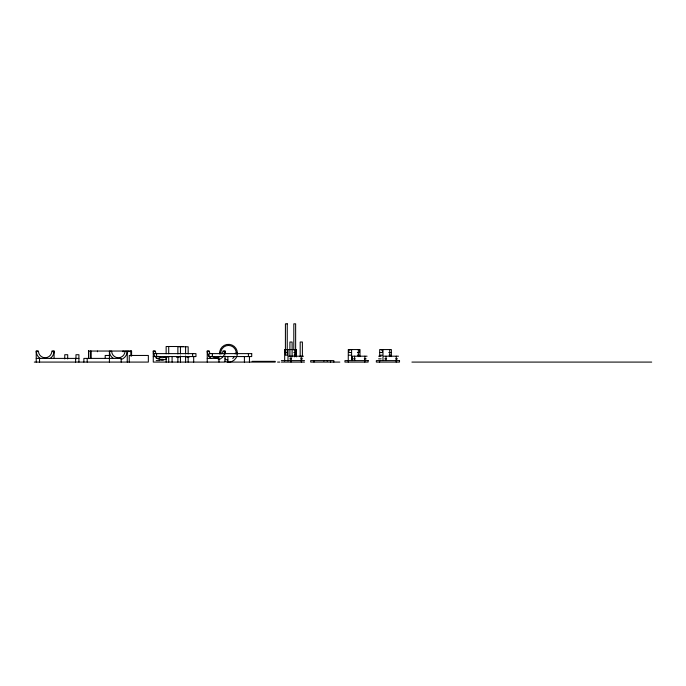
<?xml version="1.0" encoding="UTF-8"?>
<svg xmlns="http://www.w3.org/2000/svg" width="686" height="686" viewBox="0 0 686 686"><rect width="100%" height="100%" fill="white"/><g stroke="black" fill="none" stroke-linecap="round" stroke-linejoin="round"><path stroke-width="1.03" d="M183.093 346.507L166.141 346.507L166.141 353.779M36.229 362.088L36.229 351.043L38.433 351.043A6.714 6.714 0 0 0 45.147 357.758A6.714 6.714 0 0 0 51.87 351.043L54.074 351.043L54.074 358.066M88.425 351.043L131.558 351.043M225.077 356.06L225.077 362.088L153.27 362.088L153.27 351.043L155.482 351.043A6.714 6.714 0 0 0 155.954 353.513M207.232 362.088L207.232 351.043L209.436 351.043A6.714 6.714 0 0 0 209.907 353.513M225.077 354.053L225.077 351.043L222.873 351.043A6.714 6.714 0 0 1 222.401 353.513M293.805 352.518L295.898 352.518L295.915 349.568M351.069 352.518L348.814 352.518L348.797 349.568M357.415 352.518L359.507 352.518L359.524 349.568M380.198 352.518L382.462 352.518L382.479 349.568M388.799 352.518L390.891 352.518M219.554 353.256L221.767 353.256A6.714 6.714 0 0 0 221.792 353.856M237.407 353.256L235.195 353.256A6.714 6.714 0 0 1 235.169 353.856M153.287 353.616L195.947 353.616L195.964 356.566L153.287 356.566M294.071 355.159L295.632 355.159L295.64 323.826L293.822 323.826L293.805 349.937M349.037 355.159L350.846 355.159M357.68 355.159L359.241 355.159M380.421 355.159L382.231 355.159M389.065 355.159L390.626 355.159M109.443 355.459L105.198 355.459L105.198 358.298M288.806 356.197L303.486 356.197M367.087 356.197L352.407 356.197L352.398 360.613M378.612 356.197L381.167 356.197M383.8 356.197L398.48 356.197M165.009 357.303L167.273 357.303M176.628 357.303L179.157 357.303M186.884 357.303L188.976 357.303M36.238 358.401L78.899 358.401M156.211 358.401L159.872 358.401M207.232 358.401L219.006 358.401L219.006 362.088M289.724 358.847L291.601 358.847M300.691 358.847L302.56 358.847M353.333 358.847L355.211 358.847M364.292 358.847L366.17 358.847M378.612 358.847L381.167 358.847M384.752 358.847L386.595 358.847M395.685 358.847L397.554 358.847M160.918 359.876L163.474 359.876M156.211 360.613L159.872 360.613M281.354 360.613L304.507 360.613M252.088 361.351L275.24 361.351M34.3 362.088L148.347 362.088L148.347 355.459L129.251 355.459L129.251 362.088M227.203 362.088L275.24 362.088M277.564 362.088L279.819 362.088M281.354 362.088L304.524 362.088M339.827 362.088L310.681 362.088L310.664 360.613L333.833 360.613L333.85 362.088M411.909 362.088L651.7 362.088M396.276 356.197L396.276 360.613M396.208 360.613L396.208 362.088M391.372 356.6L391.372 349.568L379.684 349.568L379.675 356.6M389.717 349.568L389.717 356.6M385.995 356.197L385.995 360.613M382.985 349.568L382.985 360.613M381.33 349.568L381.33 350.263M379.65 360.613L379.65 362.088M364.892 356.197L364.823 362.088M359.987 356.6L359.987 349.568L348.291 349.568L348.256 362.088M358.332 349.568L358.332 356.6M354.611 356.197L354.611 360.613M351.601 349.568L351.601 360.613M349.946 349.568L349.946 350.263M330.541 360.613L330.541 362.088M327.222 360.613L327.222 361.162M323.912 360.613L323.912 361.162M313.982 360.613L313.982 362.088M302.389 356.806L302.389 342.022L300.194 342.022L300.176 356.806M301.283 356.197L301.283 362.088M296.378 356.874L296.378 349.568L284.681 349.568L284.673 361.042M294.723 349.568L294.723 356.874M292.107 356.806L292.107 342.022L289.912 342.022L289.895 356.806M291.001 356.197L291.001 362.088M287.991 349.568L287.991 361.042M287.485 349.568L287.485 352.518L285.205 352.518L285.187 349.568M249.447 356.566L249.447 362.088M248.409 353.616L248.409 356.566M244.405 356.566L244.405 362.088M227.863 356.566L227.863 362.088M212.351 353.616L212.351 356.566M193.684 356.566L193.684 362.088M192.646 353.616L192.646 356.566M188.161 353.925L188.161 346.782L177.88 346.782L177.88 353.925M188.161 356.986L188.161 362.088M185.589 346.782L185.589 353.925M185.589 355.965L185.589 362.088M180.452 346.782L180.452 353.925M180.452 355.965L180.452 362.088M177.88 356.986L177.88 362.088M172.092 356.566L172.092 362.088M168.713 346.507L168.713 353.779M168.713 356.892L168.713 362.088M166.141 356.892L166.141 362.088M156.588 353.616L156.588 356.566M131.592 351.043L131.592 356.06M130.855 351.043L130.855 356.06M130.117 351.043L130.117 351.729M128.642 351.043L128.642 351.729M127.262 362.088L127.262 351.043A8.927 8.927 0 0 1 121.113 359.524M123.746 351.043L123.746 351.729M122.854 351.043L122.854 351.729M121.19 362.088L121.19 358.401L83.881 358.401L83.881 362.088M109.417 362.088L109.417 351.043A8.927 8.927 0 0 0 113.387 358.469M97.463 351.043L97.463 351.729M91.135 351.043L91.135 358.066M90.543 351.043L90.543 358.066M88.7 351.043L88.7 358.066M88.554 351.043L88.554 358.066M87.191 358.401L87.191 362.088M78.916 362.088L78.916 354.722L75.974 354.722L75.974 358.932M75.606 358.401L75.606 362.088M67.7 358.932L67.7 354.722L64.758 354.722L64.758 358.932M39.539 358.401L39.539 362.088M126.164 351.043A7.82 7.82 0 0 1 126.13 351.747M110.549 351.747A7.82 7.82 0 0 1 110.523 351.043M125.058 351.043A6.714 6.714 0 0 1 118.344 357.758A6.714 6.714 0 0 1 111.621 351.043M52.968 351.043A7.82 7.82 0 0 1 52.942 351.747M37.361 351.747A7.82 7.82 0 0 1 37.327 351.043M54.074 351.043A8.927 8.927 0 0 1 50.104 358.469M40.2 358.469A8.927 8.927 0 0 1 36.229 351.043M166.441 358.889A8.927 8.927 0 0 1 153.27 351.043M165.875 356.669A6.714 6.714 0 0 1 157.96 356.257M154.41 351.747A7.82 7.82 0 0 1 154.376 351.043M225.077 351.043A8.927 8.927 0 0 1 218.182 359.738M211.202 358.469A8.927 8.927 0 0 1 207.232 351.043M220.386 356.257A6.714 6.714 0 0 1 211.923 356.257M208.364 351.747A7.82 7.82 0 0 1 208.338 351.043M223.979 351.043A7.82 7.82 0 0 1 223.945 351.747M219.589 353.976A8.927 8.927 0 0 1 229.416 344.381A8.927 8.927 0 0 1 237.03 355.811A8.927 8.927 0 0 1 224.382 361.179M220.695 353.95A7.82 7.82 0 0 1 228.481 345.435A7.82 7.82 0 0 1 236.267 353.95M234.449 356.334A6.714 6.714 0 0 1 232.717 358.469M227.881 359.944A6.714 6.714 0 0 1 224.802 358.872M287.237 323.826L285.427 323.826L285.41 355.159L287.237 355.159L287.254 323.826M251.711 353.616L209.05 353.616L209.033 356.566L251.711 356.566L251.728 353.616M368.116 360.613L344.964 360.613L344.947 362.088L368.116 362.088L368.133 360.613M399.509 360.613L376.348 360.613L376.34 362.088L399.509 362.088L399.518 360.613"/></g></svg>
